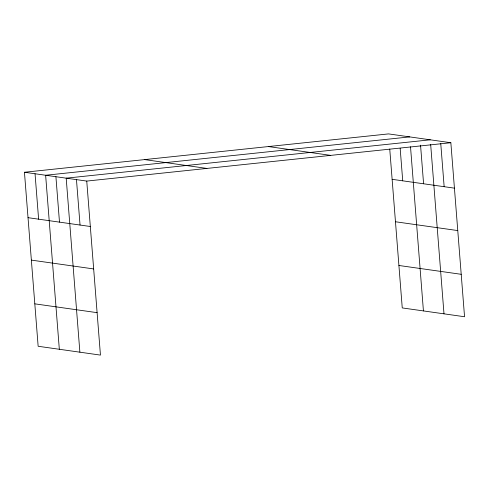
<?xml version="1.0" encoding="UTF-8"?>
<svg xmlns="http://www.w3.org/2000/svg" width="489" height="489" viewBox="0 0 489 489"><rect width="100%" height="100%" fill="white"/><g stroke="black" fill="none" stroke-linecap="round" stroke-linejoin="round"><path stroke-width="0.73" d="M24.45 172.256L86.749 181.077L100.447 355.1L38.148 346.273L24.45 172.256L388.553 133.9L450.852 142.727L464.55 316.744L402.251 307.923L389.745 149.041M409.739 136.902L45.63 175.258L59.328 349.274M430.296 139.811L66.192 178.167L79.884 352.184M86.749 181.077L450.852 142.727M268.4 146.559L330.698 155.38M392.129 179.322L454.428 188.149M144.603 159.597L206.902 168.424M395.473 221.761L457.771 230.582M398.914 265.484L461.213 274.305M28.026 217.678L90.324 226.499M31.363 260.117L93.662 268.938M34.805 303.84L97.103 312.66M440.754 143.54L444.153 186.688M430.656 144.353L443.994 313.834M420.552 145.172L423.59 183.778M410.509 146.743L423.431 310.918M400.161 148.271L402.722 180.826M76.467 179.622L80.043 225.044M55.911 176.712L59.487 222.134M35.043 173.754L38.613 219.176"/></g></svg>
